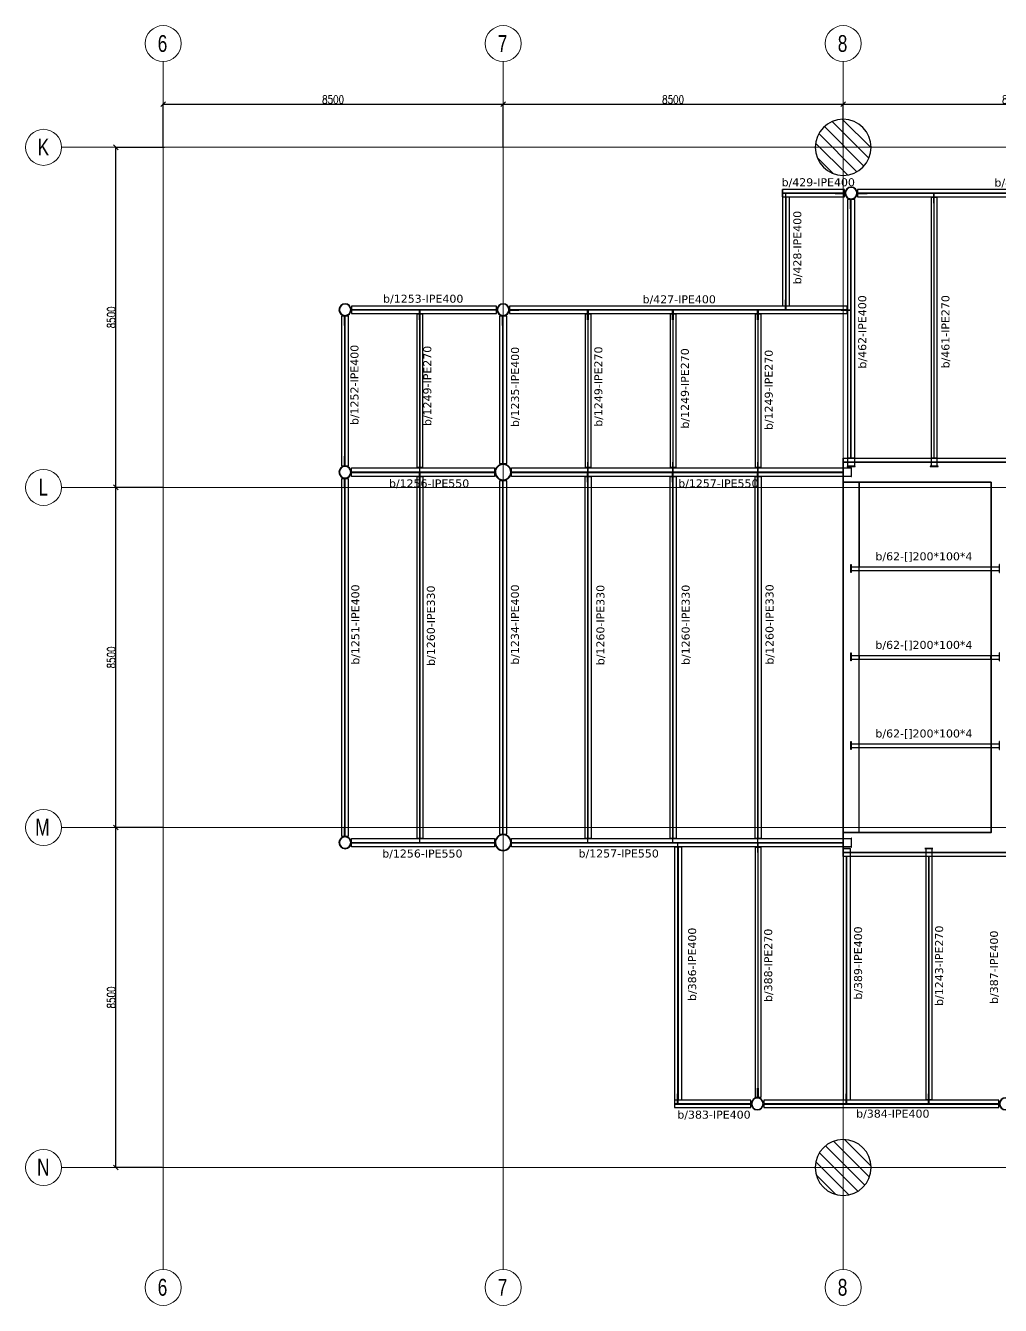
# Model space of a CAD drawing. Header units: millimetres. Extents: x -3396 to 88005, y -21236 to 35080.
# Drawn here: x -3396 to 20973, y 3090 to 35080 of the extents above; entities that cross this region are included whole.
import ezdxf
from ezdxf.enums import TextEntityAlignment as Align

# ---------------------------------------------------------------- set-up
doc = ezdxf.new("R2010")
doc.units = ezdxf.units.MM
doc.linetypes.add('Dash', pattern=[0.15875, 0.079375, -0.079375])
doc.linetypes.add('Grid Line', pattern=[3.33375, 1.905, -0.47625, 0.47625, -0.47625])
for name, color, linetype, lineweight in [('0-2', 250, 'Dash', 9), ('E_COLUMNAS', 1, 'Continuous', 18), ('E_COLUMNAS-1', 1, 'Continuous', 25), ('E_COLUMNAS-3', 1, 'Continuous', 35), ('E_EJES', 8, 'Continuous', 9), ('E_EJES-1', 8, 'Grid Line', 9), ('E_MUROS', 2, 'Continuous', 18), ('E_MUROS-1', 8, 'Continuous', 35), ('E_TEXTO', 3, 'Continuous', 9), ('E_VIGAS-1', 5, 'Continuous', 25), ('E_VIGAS-2', 5, 'Continuous', 25), ('S-COLS-HDLN-1', 52, 'Continuous', 9)]:
    doc.layers.add(name, color=color, linetype=linetype, lineweight=lineweight)
for name, color, linetype in [('A_ALMA', 34, 'Continuous'), ('COTAS', 8, 'Continuous'), ('P-PLATINA', 6, 'Continuous')]:
    doc.layers.add(name, color=color, linetype=linetype)
doc.styles.add('CNI_COTAS', font='romans.shx', dxfattribs={"width": 0.8})
doc.styles.add('Swis721 LtCn BT_1', font='swisscl.ttf', dxfattribs={"height": 0.42})
doc.styles.add('VERDANA', font='verdana.ttf')
doc.dimstyles.new('1.5', dxfattribs={"dimscale": 0, "dimtxt": 200, "dimasz": 120, "dimexe": 4, "dimexo": 4, "dimgap": 15, "dimtad": 1, "dimdec": 0, "dimzin": 4, "dimdsep": 46, "dimtxsty": 'CNI_COTAS', "dimblk": 'OBLIQUE', "dimcen": -0.09, "dimclrd": 256, "dimclrt": 3, "dimadec": 0, "dimazin": 0, "dimtfac": 1, "dimtdec": 0, "dimtmove": 2, "dimatfit": 0, "dimldrblk": 'OBLIQUE', "dimfxl": 0.05, "dimtolj": 1, "dimtzin": 0, "dimarcsym": 0})
pattern_1 = [(135, (82703.58, -134125.31), (-159.09903, -159.09903), [])]

# ---------------------------------------------------------------- blocks, each defined once
blk = doc.blocks.new('Grid - CNI_NOMBRE EJES-372759-_22_00m_N_E_-NIVEL-6 DOC')
at = {"layer": 'E_EJES'}
blk.add_circle((0, 0), 0.003, dxfattribs=at)
blk = doc.blocks.new('EST_SCM_COLUMNA-METALICA-SECCION-CIRCULAR - EST_SCM_COLUMNA-TUBULAR-CIRCULAR_PTEØ_12__e_10_3mm-V11-_22_00m_N_E_-NIVEL-6 DOC')
at = {"layer": 'S-COLS-HDLN-1'}
h = blk.add_hatch(dxfattribs=at)
h.set_pattern_fill('FP_9', color=256, style=0, pattern_type=2)
h.set_pattern_definition([(135, (65.462, -165.018), (-0.15909903, -0.15909903), [])])
h.paths.add_polyline_path([(-0.014, -0.151), (0.022, -0.151), (0.063, -0.139), (0.1, -0.115), (0.128, -0.082), (0.147, -0.037), (0.152, 0), (0.146, 0.043), (0.128, 0.082), (0.1, 0.115), (0.059, 0.14), (0.02, 0.151), (-0.022, 0.151), (-0.063, 0.139), (-0.1, 0.115), (-0.131, 0.077), (-0.147, 0.037), (-0.152, 0), (-0.146, -0.043), (-0.128, -0.082), (-0.1, -0.115), (-0.059, -0.14), (-0.019, -0.151)])
h.paths.add_polyline_path([(-0.019, -0.141), (-0.02, -0.141), (-0.063, -0.127), (-0.093, -0.107), (-0.12, -0.077), (-0.136, -0.04), (-0.142, 0), (-0.135, 0.043), (-0.12, 0.077), (-0.093, 0.107), (-0.059, 0.129), (-0.02, 0.141), (0.022, 0.14), (0.063, 0.127), (0.094, 0.106), (0.12, 0.077), (0.136, 0.04), (0.142, 0), (0.136, -0.04), (0.12, -0.077), (0.09, -0.109), (0.054, -0.131), (0.014, -0.141), (-0.014, -0.141)])
at = {"layer": 'E_COLUMNAS-1'}
for radius, start, end in [(0.152, 360, 180), (0.152, 180, 360), (0.142, 0, 180), (0.142, 180, 0)]:
    blk.add_arc((0, 0), radius, start, end, dxfattribs=at)
blk = doc.blocks.new('EST_SCM_COLUMNA-METALICA-SECCION-CIRCULAR - EST_SCM_COLUMNA-TUBULAR-CIRCULAR_PTEØ_12__e_10_3mm-V17-_22_00m_N_E_-NIVEL-6 DOC')
at = {"layer": 'S-COLS-HDLN-1'}
h = blk.add_hatch(dxfattribs=at)
h.set_pattern_fill('FP_17', color=256, style=0, pattern_type=2)
h.set_pattern_definition([(135, (67.807, -142.254), (-0.15909903, -0.15909903), [])])
h.paths.add_polyline_path([(-0.022, -0.151), (0.022, -0.151), (0.063, -0.139), (0.1, -0.115), (0.128, -0.082), (0.147, -0.037), (0.152, 0), (0.146, 0.043), (0.128, 0.082), (0.1, 0.115), (0.059, 0.14), (0.02, 0.151), (-0.024, 0.15), (-0.063, 0.139), (-0.1, 0.115), (-0.131, 0.077), (-0.147, 0.037), (-0.152, 0), (-0.146, -0.043), (-0.124, -0.087), (-0.1, -0.115), (-0.059, -0.14)])
h.paths.add_polyline_path([(0.02, -0.141), (-0.02, -0.141), (-0.063, -0.127), (-0.093, -0.107), (-0.12, -0.077), (-0.136, -0.04), (-0.142, 0), (-0.135, 0.043), (-0.12, 0.077), (-0.093, 0.107), (-0.059, 0.129), (-0.02, 0.141), (0.022, 0.14), (0.063, 0.127), (0.093, 0.107), (0.12, 0.077), (0.136, 0.04), (0.142, 0), (0.136, -0.04), (0.12, -0.077), (0.093, -0.107), (0.059, -0.129), (0.022, -0.14)])
at = {"layer": 'E_COLUMNAS-1'}
for radius, start, end in [(0.152, 360, 180), (0.152, 180, 360), (0.142, 0, 180), (0.142, 180, 0)]:
    blk.add_arc((0, 0), radius, start, end, dxfattribs=at)
blk = doc.blocks.new('EST_SCM_COLUMNA-METALICA-SECCION-CIRCULAR - EST_SCM_COLUMNA-TUBULAR-CIRCULAR_PTEØ_12__e_10_3mm-V18-_22_00m_N_E_-NIVEL-6 DOC')
at = {"layer": 'S-COLS-HDLN-1'}
h = blk.add_hatch(dxfattribs=at)
h.set_pattern_fill('FP_18', color=256, style=0, pattern_type=2)
h.set_pattern_definition([(135, (61.606, -142.254), (-0.15909903, -0.15909903), [])])
h.paths.add_polyline_path([(-0.02, -0.151), (0.022, -0.151), (0.063, -0.139), (0.1, -0.115), (0.131, -0.077), (0.147, -0.04), (0.152, 0), (0.146, 0.043), (0.128, 0.082), (0.1, 0.115), (0.059, 0.14), (0.02, 0.151), (-0.022, 0.151), (-0.063, 0.139), (-0.1, 0.115), (-0.131, 0.077), (-0.147, 0.04), (-0.152, 0), (-0.146, -0.043), (-0.124, -0.087), (-0.1, -0.115), (-0.059, -0.14), (-0.022, -0.151)])
h.paths.add_polyline_path([(-0.02, -0.141), (-0.063, -0.127), (-0.093, -0.107), (-0.12, -0.077), (-0.136, -0.04), (-0.142, 0), (-0.135, 0.043), (-0.12, 0.077), (-0.09, 0.109), (-0.059, 0.129), (-0.014, 0.141), (0.022, 0.14), (0.063, 0.127), (0.093, 0.107), (0.12, 0.077), (0.136, 0.04), (0.142, 0), (0.136, -0.04), (0.12, -0.077), (0.093, -0.107), (0.059, -0.129), (0.02, -0.141)])
at = {"layer": 'E_COLUMNAS-1'}
for radius, start, end in [(0.152, 360, 180), (0.152, 180, 360), (0.142, 0, 180), (0.142, 180, 0)]:
    blk.add_arc((0, 0), radius, start, end, dxfattribs=at)
blk = doc.blocks.new('EST_SCM_COLUMNA-METALICA-SECCION-CIRCULAR - EST_SCM_COLUMNA-TUBULAR-CIRCULAR_PTEØ_12__e_10_3mm-V21-_22_00m_N_E_-NIVEL-6 DOC')
at = {"layer": 'S-COLS-HDLN-1'}
h = blk.add_hatch(dxfattribs=at)
h.set_pattern_fill('FP_21', color=256, style=0, pattern_type=2)
h.set_pattern_definition([(135, (74.162, -162.103), (-0.15909903, -0.15909903), [])])
h.paths.add_polyline_path([(0.02, -0.151), (0.022, -0.151), (0.068, -0.135), (0.1, -0.115), (0.128, -0.082), (0.147, -0.037), (0.152, 0), (0.146, 0.043), (0.128, 0.082), (0.1, 0.115), (0.059, 0.14), (0.02, 0.151), (-0.022, 0.151), (-0.063, 0.139), (-0.1, 0.115), (-0.131, 0.077), (-0.147, 0.037), (-0.152, 0), (-0.146, -0.043), (-0.128, -0.082), (-0.1, -0.115), (-0.059, -0.14), (-0.019, -0.151), (0.019, -0.151)])
h.paths.add_polyline_path([(-0.02, -0.141), (-0.063, -0.127), (-0.093, -0.107), (-0.12, -0.077), (-0.136, -0.04), (-0.142, 0), (-0.135, 0.043), (-0.12, 0.077), (-0.093, 0.107), (-0.059, 0.129), (-0.02, 0.141), (0.022, 0.14), (0.063, 0.127), (0.093, 0.107), (0.12, 0.077), (0.136, 0.04), (0.142, 0), (0.136, -0.04), (0.12, -0.077), (0.093, -0.107), (0.059, -0.129), (0.019, -0.141), (-0.019, -0.141)])
at = {"layer": 'E_COLUMNAS-1'}
for radius, start, end in [(0.152, 360, 180), (0.152, 180, 360), (0.142, 0, 180), (0.142, 180, 0)]:
    blk.add_arc((0, 0), radius, start, end, dxfattribs=at)
blk = doc.blocks.new('EST_SCM_COLUMNA-METALICA-SECCION-CIRCULAR - EST_SCM_COLUMNA-TUBULAR-CIRCULAR_PTEØ_12__e_10_3mm-V27-_22_00m_N_E_-NIVEL-6 DOC')
at = {"layer": 'S-COLS-HDLN-1'}
h = blk.add_hatch(dxfattribs=at)
h.set_pattern_fill('FP_25', color=256, style=0, pattern_type=2)
h.set_pattern_definition([(135, (78.114, -162.102), (-0.15909903, -0.15909903), [])])
h.paths.add_polyline_path([(0.022, -0.151), (0.063, -0.139), (0.1, -0.115), (0.128, -0.082), (0.147, -0.037), (0.152, 0), (0.146, 0.043), (0.128, 0.082), (0.1, 0.115), (0.059, 0.14), (0.02, 0.151), (-0.022, 0.151), (-0.063, 0.139), (-0.1, 0.115), (-0.131, 0.077), (-0.147, 0.04), (-0.152, 0), (-0.146, -0.043), (-0.128, -0.082), (-0.1, -0.115), (-0.059, -0.14), (-0.019, -0.151), (0.02, -0.151)])
h.paths.add_polyline_path([(0.02, -0.141), (-0.02, -0.141), (-0.063, -0.127), (-0.093, -0.107), (-0.12, -0.077), (-0.136, -0.04), (-0.142, 0), (-0.135, 0.043), (-0.12, 0.077), (-0.093, 0.107), (-0.054, 0.131), (-0.014, 0.141), (0.022, 0.14), (0.063, 0.127), (0.093, 0.107), (0.12, 0.077), (0.136, 0.04), (0.142, 0), (0.136, -0.04), (0.12, -0.077), (0.093, -0.107), (0.059, -0.129), (0.022, -0.14)])
at = {"layer": 'E_COLUMNAS-1'}
for radius, start, end in [(0.152, 360, 180), (0.152, 180, 360), (0.142, 0, 180), (0.142, 180, 0)]:
    blk.add_arc((0, 0), radius, start, end, dxfattribs=at)
blk = doc.blocks.new('EST_SCM_COLUMNA-METALICA-SECCION-CIRCULAR - EST_SCM_COLUMNA-TUBULAR-CIRCULAR_PTEØ_12__e_10_3mm-2693045-_22_00m_N_E_-NIVEL-6 DOC')
at = {"layer": 'S-COLS-HDLN-1'}
h = blk.add_hatch(dxfattribs=at)
h.set_pattern_fill('FP_26', color=256, style=0, pattern_type=2)
h.set_pattern_definition([(135, (78.114, -158.043), (-0.15909903, -0.15909903), [])])
h.paths.add_polyline_path([(-0.019, -0.151), (0.022, -0.151), (0.063, -0.139), (0.1, -0.115), (0.128, -0.082), (0.147, -0.04), (0.152, 0), (0.146, 0.043), (0.128, 0.082), (0.1, 0.115), (0.059, 0.14), (0.019, 0.151), (-0.022, 0.151), (-0.063, 0.139), (-0.1, 0.115), (-0.131, 0.077), (-0.147, 0.04), (-0.152, 0), (-0.146, -0.043), (-0.128, -0.082), (-0.1, -0.115), (-0.059, -0.14), (-0.02, -0.151)])
h.paths.add_polyline_path([(-0.02, -0.141), (-0.063, -0.127), (-0.093, -0.107), (-0.12, -0.077), (-0.136, -0.04), (-0.142, 0), (-0.135, 0.043), (-0.12, 0.077), (-0.09, 0.109), (-0.054, 0.131), (-0.014, 0.141), (0.022, 0.14), (0.063, 0.127), (0.095, 0.105), (0.12, 0.077), (0.137, 0.037), (0.142, 0), (0.136, -0.04), (0.12, -0.077), (0.09, -0.109), (0.054, -0.131), (0.014, -0.141), (-0.019, -0.141)])
at = {"layer": 'E_COLUMNAS-1'}
for radius, start, end in [(0.152, 360, 180), (0.152, 180, 360), (0.142, 0, 180), (0.142, 180, 0)]:
    blk.add_arc((0, 0), radius, start, end, dxfattribs=at)
blk = doc.blocks.new('EST_SCM_COLUMNA-METALICA-SECCION-CIRCULAR - EST_SCM_COLUMNA-TUBULAR-CIRCULAR_PTEØ_12__e_10_3mm-V28-_22_00m_N_E_-NIVEL-6 DOC')
at = {"layer": 'S-COLS-HDLN-1'}
h = blk.add_hatch(dxfattribs=at)
h.set_pattern_fill('FP_27', color=256, style=0, pattern_type=2)
h.set_pattern_definition([(135, (78.114, -148.783), (-0.15909903, -0.15909903), [])])
h.paths.add_polyline_path([(0.004, -0.151), (0.022, -0.151), (0.063, -0.139), (0.1, -0.115), (0.13, -0.079), (0.146, -0.043), (0.152, 0), (0.146, 0.043), (0.128, 0.082), (0.1, 0.115), (0.059, 0.14), (0.019, 0.151), (-0.022, 0.151), (-0.063, 0.139), (-0.1, 0.115), (-0.131, 0.077), (-0.147, 0.04), (-0.152, 0), (-0.146, -0.043), (-0.128, -0.082), (-0.1, -0.115), (-0.059, -0.14), (-0.019, -0.151), (-0.014, -0.151)])
h.paths.add_polyline_path([(-0.02, -0.141), (-0.063, -0.127), (-0.093, -0.107), (-0.12, -0.077), (-0.136, -0.04), (-0.142, 0), (-0.135, 0.043), (-0.12, 0.077), (-0.09, 0.109), (-0.054, 0.131), (-0.014, 0.141), (0.022, 0.14), (0.063, 0.127), (0.095, 0.105), (0.12, 0.077), (0.137, 0.037), (0.142, 0), (0.136, -0.04), (0.117, -0.079), (0.093, -0.107), (0.059, -0.129), (0.02, -0.141), (-0.019, -0.141)])
at = {"layer": 'E_COLUMNAS-1'}
for radius, start, end in [(0.152, 360, 180), (0.152, 180, 360), (0.142, 0, 180), (0.142, 180, 0)]:
    blk.add_arc((0, 0), radius, start, end, dxfattribs=at)
blk = doc.blocks.new('EST_SCM_COLUMNA-METALICA-SECCION-CIRCULAR - EST_SCM_COLUMNA-TUBULAR-CIRCULAR_PTEØ_16__e_12_7mm-V31-_22_00m_N_E_-NIVEL-6 DOC')
at = {"layer": 'S-COLS-HDLN-1'}
h = blk.add_hatch(dxfattribs=at)
h.set_pattern_fill('FP_29', color=256, style=0, pattern_type=2)
h.set_pattern_definition([(315, (-74.162, 158.043), (0.15909903, 0.15909903), [])])
h.paths.add_polyline_path([(0.024, 0.202), (-0.024, 0.202), (-0.077, 0.187), (-0.115, 0.167), (-0.152, 0.135), (-0.181, 0.093), (-0.197, 0.049), (-0.203, 0), (-0.197, -0.049), (-0.18, -0.094), (-0.152, -0.135), (-0.115, -0.167), (-0.068, -0.191), (-0.023, -0.202), (0.024, -0.202), (0.072, -0.19), (0.115, -0.167), (0.152, -0.135), (0.182, -0.089), (0.198, -0.046), (0.203, 0), (0.196, 0.051), (0.18, 0.094), (0.152, 0.135), (0.114, 0.168), (0.068, 0.191), (0.046, 0.196)])
h.paths.add_polyline_path([(-0.023, 0.189), (0.024, 0.189), (0.072, 0.176), (0.108, 0.157), (0.143, 0.126), (0.169, 0.089), (0.185, 0.046), (0.191, 0), (0.183, -0.051), (0.165, -0.094), (0.143, -0.126), (0.108, -0.157), (0.068, -0.178), (0.023, -0.189), (-0.024, -0.189), (-0.068, -0.178), (-0.108, -0.157), (-0.143, -0.126), (-0.169, -0.089), (-0.185, -0.046), (-0.19, 0), (-0.185, 0.046), (-0.166, 0.093), (-0.143, 0.126), (-0.108, 0.157), (-0.068, 0.178), (-0.024, 0.189)])
at = {"layer": 'E_COLUMNAS-1'}
for radius, start, end in [(0.203, 0, 180), (0.203, 180, 0), (0.191, 360, 180), (0.191, 180, 360)]:
    blk.add_arc((0, 0), radius, start, end, dxfattribs=at)
blk = doc.blocks.new('EST_SCM_COLUMNA-METALICA-SECCION-CIRCULAR - EST_SCM_COLUMNA-TUBULAR-CIRCULAR_PTEØ_16__e_12_7mm-V32-_22_00m_N_E_-NIVEL-6 DOC')
at = {"layer": 'S-COLS-HDLN-1'}
h = blk.add_hatch(dxfattribs=at)
h.set_pattern_fill('FP_30', color=256, style=0, pattern_type=2)
h.set_pattern_definition([(315, (-74.162, 148.783), (0.15909903, 0.15909903), [])])
h.paths.add_polyline_path([(0.024, 0.202), (-0.024, 0.202), (-0.072, 0.19), (-0.115, 0.167), (-0.152, 0.135), (-0.18, 0.094), (-0.197, 0.047), (-0.203, 0), (-0.197, -0.049), (-0.18, -0.094), (-0.152, -0.135), (-0.115, -0.167), (-0.068, -0.191), (-0.023, -0.202), (0.024, -0.202), (0.072, -0.19), (0.115, -0.167), (0.152, -0.135), (0.182, -0.089), (0.198, -0.046), (0.203, 0), (0.196, 0.051), (0.18, 0.094), (0.152, 0.135), (0.114, 0.168), (0.068, 0.191)])
h.paths.add_polyline_path([(0.023, 0.189), (0.072, 0.176), (0.108, 0.157), (0.143, 0.126), (0.169, 0.089), (0.185, 0.046), (0.191, 0), (0.183, -0.051), (0.165, -0.094), (0.143, -0.126), (0.108, -0.157), (0.068, -0.178), (0.023, -0.189), (-0.024, -0.189), (-0.068, -0.178), (-0.108, -0.157), (-0.143, -0.126), (-0.169, -0.089), (-0.185, -0.046), (-0.19, 0), (-0.185, 0.046), (-0.169, 0.089), (-0.143, 0.126), (-0.108, 0.157), (-0.068, 0.178), (-0.023, 0.189)])
at = {"layer": 'E_COLUMNAS-1'}
for radius, start, end in [(0.203, 0, 180), (0.203, 180, 0), (0.191, 360, 180), (0.191, 180, 360)]:
    blk.add_arc((0, 0), radius, start, end, dxfattribs=at)
blk = doc.blocks.new('_Oblique')
at = {"color": 0, "linetype": 'ByBlock', "lineweight": -2}
blk.add_line((-0.5, -0.5), (0.5, 0.5), dxfattribs=at)
blk = doc.blocks.new('*D123')
at = {"layer": 'COTAS', "color": 0, "lineweight": -2, "transparency": 16777216}
for p, q in [((38, 15037), (-1142, 15037)), ((20, 6537), (-1142, 6537))]:
    blk.add_line(p, q, dxfattribs=at)
at = {"layer": 'COTAS', "lineweight": -2, "transparency": 16777216}
blk.add_line((-1138, 6537), (-1138, 15037), dxfattribs=at)
at = {"layer": 'Defpoints', "color": 0, "transparency": 16777216}
for p in [(-1138, 15037), (42, 15037), (24, 6537)]:
    blk.add_point(p, dxfattribs=at)
at = {"layer": 'COTAS', "lineweight": -2, "transparency": 16777216, "xscale": 120, "yscale": 120, "zscale": 120}
for p, rotation in [((-1138, 15037), 90), ((-1138, 6537), 270)]:
    blk.add_blockref('_Oblique', p, dxfattribs=dict(at, rotation=rotation))
at = {"layer": 'COTAS', "color": 3, "transparency": 16777216, "insert": (-1253, 10787), "char_height": 200, "attachment_point": 5, "rotation": 90, "style": 'CNI_COTAS'}
blk.add_mtext('\\A1;8500', dxfattribs=at)
blk = doc.blocks.new('*D124')
at = {"layer": 'COTAS', "color": 0, "lineweight": -2, "transparency": 16777216}
blk.add_line((41, 23537), (-1142, 23537), dxfattribs=at)
at = {"layer": 'COTAS', "lineweight": -2, "transparency": 16777216}
blk.add_line((-1138, 15037), (-1138, 23537), dxfattribs=at)
at = {"layer": 'Defpoints', "color": 0, "transparency": 16777216}
for p in [(-1138, 23537), (45, 23537), (-1138, 15037)]:
    blk.add_point(p, dxfattribs=at)
at = {"layer": 'COTAS', "lineweight": -2, "transparency": 16777216, "xscale": 120, "yscale": 120, "zscale": 120}
for p, rotation in [((-1138, 23537), 90), ((-1138, 15037), 270)]:
    blk.add_blockref('_Oblique', p, dxfattribs=dict(at, rotation=rotation))
at = {"layer": 'COTAS', "color": 3, "transparency": 16777216, "insert": (-1253, 19287), "char_height": 200, "attachment_point": 5, "rotation": 90, "style": 'CNI_COTAS'}
blk.add_mtext('\\A1;8500', dxfattribs=at)
blk = doc.blocks.new('*D125')
at = {"layer": 'COTAS', "color": 0, "lineweight": -2, "transparency": 16777216}
for p, q in [((78, 32037), (-1142, 32037)), ((41, 23537), (-1142, 23537))]:
    blk.add_line(p, q, dxfattribs=at)
at = {"layer": 'COTAS', "lineweight": -2, "transparency": 16777216}
blk.add_line((-1138, 23537), (-1138, 32037), dxfattribs=at)
at = {"layer": 'Defpoints', "color": 0, "transparency": 16777216}
for p in [(-1138, 32037), (82, 32037), (45, 23537)]:
    blk.add_point(p, dxfattribs=at)
at = {"layer": 'COTAS', "lineweight": -2, "transparency": 16777216, "xscale": 120, "yscale": 120, "zscale": 120}
for p, rotation in [((-1138, 32037), 90), ((-1138, 23537), 270)]:
    blk.add_blockref('_Oblique', p, dxfattribs=dict(at, rotation=rotation))
at = {"layer": 'COTAS', "color": 3, "transparency": 16777216, "insert": (-1253, 27787), "char_height": 200, "attachment_point": 5, "rotation": 90, "style": 'CNI_COTAS'}
blk.add_mtext('\\A1;8500', dxfattribs=at)
blk = doc.blocks.new('*D126')
at = {"layer": 'COTAS', "color": 0, "lineweight": -2, "transparency": 16777216}
for p, q in [((41, 32040), (41, 33122)), ((8541, 32047), (8541, 33122))]:
    blk.add_line(p, q, dxfattribs=at)
at = {"layer": 'COTAS', "lineweight": -2, "transparency": 16777216}
blk.add_line((41, 33118), (8541, 33118), dxfattribs=at)
at = {"layer": 'Defpoints', "color": 0, "transparency": 16777216}
for p in [(8541, 33118), (41, 32036), (8541, 32043)]:
    blk.add_point(p, dxfattribs=at)
at = {"layer": 'COTAS', "lineweight": -2, "transparency": 16777216, "xscale": 120, "yscale": 120, "zscale": 120, "rotation": 180}
blk.add_blockref('_Oblique', (41, 33118), dxfattribs=at)
at = {"layer": 'COTAS', "lineweight": -2, "transparency": 16777216, "xscale": 120, "yscale": 120, "zscale": 120}
blk.add_blockref('_Oblique', (8541, 33118), dxfattribs=at)
at = {"layer": 'COTAS', "color": 3, "transparency": 16777216, "insert": (4291, 33233), "char_height": 200, "attachment_point": 5, "style": 'CNI_COTAS'}
blk.add_mtext('\\A1;8500', dxfattribs=at)
blk = doc.blocks.new('*D127')
at = {"layer": 'COTAS', "color": 0, "lineweight": -2, "transparency": 16777216}
for p, q in [((8541, 32047), (8541, 33122)), ((17041, 32041), (17041, 33122))]:
    blk.add_line(p, q, dxfattribs=at)
at = {"layer": 'COTAS', "lineweight": -2, "transparency": 16777216}
blk.add_line((8541, 33118), (17041, 33118), dxfattribs=at)
at = {"layer": 'Defpoints', "color": 0, "transparency": 16777216}
for p in [(17041, 33118), (8541, 32043), (17041, 32037)]:
    blk.add_point(p, dxfattribs=at)
at = {"layer": 'COTAS', "lineweight": -2, "transparency": 16777216, "xscale": 120, "yscale": 120, "zscale": 120, "rotation": 180}
blk.add_blockref('_Oblique', (8541, 33118), dxfattribs=at)
at = {"layer": 'COTAS', "lineweight": -2, "transparency": 16777216, "xscale": 120, "yscale": 120, "zscale": 120}
blk.add_blockref('_Oblique', (17041, 33118), dxfattribs=at)
at = {"layer": 'COTAS', "color": 3, "transparency": 16777216, "insert": (12791, 33233), "char_height": 200, "attachment_point": 5, "style": 'CNI_COTAS'}
blk.add_mtext('\\A1;8500', dxfattribs=at)
blk = doc.blocks.new('*D128')
at = {"layer": 'COTAS', "color": 0, "lineweight": -2, "transparency": 16777216}
for p, q in [((17041, 32041), (17041, 33122)), ((25541, 32045), (25541, 33122))]:
    blk.add_line(p, q, dxfattribs=at)
at = {"layer": 'COTAS', "lineweight": -2, "transparency": 16777216}
blk.add_line((17041, 33118), (25541, 33118), dxfattribs=at)
at = {"layer": 'Defpoints', "color": 0, "transparency": 16777216}
for p in [(25541, 33118), (17041, 32037), (25541, 32041)]:
    blk.add_point(p, dxfattribs=at)
at = {"layer": 'COTAS', "lineweight": -2, "transparency": 16777216, "xscale": 120, "yscale": 120, "zscale": 120, "rotation": 180}
blk.add_blockref('_Oblique', (17041, 33118), dxfattribs=at)
at = {"layer": 'COTAS', "lineweight": -2, "transparency": 16777216, "xscale": 120, "yscale": 120, "zscale": 120}
blk.add_blockref('_Oblique', (25541, 33118), dxfattribs=at)
at = {"layer": 'COTAS', "color": 3, "transparency": 16777216, "insert": (21291, 33233), "char_height": 200, "attachment_point": 5, "style": 'CNI_COTAS'}
blk.add_mtext('\\A1;8500', dxfattribs=at)

msp = doc.modelspace()

# ---------------------------------------------------------------- hatches: boundary and pattern name
at = {"layer": 'E_COLUMNAS'}
h = msp.add_hatch(dxfattribs=at)
h.set_pattern_fill('FP_4', color=256, scale=1000, style=0, pattern_type=2)
h.set_pattern_definition(pattern_1)
h.paths.add_polyline_path([(17041.5, 31337.1), (17132.8, 31343.1), (17222.7, 31361), (17309.4, 31390.4), (17391.5, 31430.9), (17467.6, 31481.8), (17536.5, 31542.1), (17596.8, 31611), (17647.7, 31687.1), (17688.2, 31769.2), (17717.6, 31855.9), (17735.5, 31945.7), (17741.5, 32037.1), (17735.5, 32128.5), (17717.6, 32218.3), (17688.2, 32305), (17647.7, 32387.1), (17596.8, 32463.2), (17536.5, 32532.1), (17467.6, 32592.5), (17391.5, 32643.3), (17309.4, 32683.8), (17222.7, 32713.3), (17132.8, 32731.1), (17041.5, 32737.1), (16950.1, 32731.1), (16860.3, 32713.3), (16773.6, 32683.8), (16691.5, 32643.3), (16615.3, 32592.5), (16546.5, 32532.1), (16486.1, 32463.2), (16435.3, 32387.1), (16394.8, 32305), (16365.3, 32218.3), (16347.5, 32128.5), (16341.5, 32037.1), (16347.5, 31945.7), (16365.3, 31855.9), (16394.8, 31769.2), (16435.3, 31687.1), (16486.1, 31611), (16546.5, 31542.1), (16615.3, 31481.8), (16691.5, 31430.9), (16773.6, 31390.4), (16861.5, 31360.7), (16950.1, 31343.1)])
h = msp.add_hatch(dxfattribs=at)
h.set_pattern_fill('FP_4', color=256, scale=1000, style=0, pattern_type=2)
h.set_pattern_definition(pattern_1)
h.paths.add_polyline_path([(17041.5, 5837.1), (17132.8, 5843.1), (17222.7, 5861), (17309.4, 5890.4), (17391.5, 5930.9), (17467.6, 5981.8), (17536.5, 6042.1), (17596.8, 6111), (17647.7, 6187.1), (17688.2, 6269.2), (17717.6, 6355.9), (17735.5, 6445.7), (17741.5, 6537.1), (17735.5, 6628.5), (17717.6, 6718.3), (17688.2, 6805), (17643.1, 6893.9), (17596.8, 6963.2), (17536.5, 7032.1), (17467.6, 7092.5), (17391.5, 7143.3), (17309.4, 7183.8), (17222.7, 7213.3), (17132.8, 7231.1), (17041.5, 7237.1), (16950.1, 7231.1), (16860.3, 7213.3), (16773.6, 7183.8), (16691.5, 7143.3), (16615.3, 7092.5), (16546.5, 7032.1), (16486.1, 6963.2), (16435.3, 6887.1), (16394.8, 6805), (16365.3, 6718.3), (16347.5, 6628.5), (16341.5, 6537.1), (16347.5, 6445.7), (16365.3, 6355.9), (16394.8, 6269.2), (16435.3, 6187.1), (16486.1, 6111), (16546.5, 6042.1), (16615.3, 5981.8), (16691.5, 5930.9), (16773.6, 5890.4), (16861.5, 5860.7), (16950.1, 5843.1)])
at = {"layer": 'E_MUROS'}
h = msp.add_hatch(dxfattribs=at)
h.set_pattern_fill('FP_4', color=256, scale=1000, style=0, pattern_type=2)
h.set_pattern_definition(pattern_1)
h.paths.add_polyline_path([(20741.6, 19337.2), (20741.6, 19337.3), (20741.6, 20667.9)])
h.paths.add_polyline_path([(20741.6, 21554.6), (20741.6, 21554.6), (20741.6, 21652.2)])

# ---------------------------------------------------------------- linework, layer by layer
at = {"layer": '0-2'}
msp.add_line((20738, 23667.3), (20738.5, 23667.6), dxfattribs=at)
at = {"layer": 'A_ALMA'}
for p, q in [((15521.5, 30896.4), (17079.3, 30896.4)), ((15521.5, 30887.8), (17079.3, 30887.8)), ((15607.4, 28077), (15607.4, 30792.1)), ((15616, 28077), (15616, 30792.1)), ((17237.4, 24277.2), (17237.4, 30729.7)), ((17246, 24277.2), (17246, 30729.7)), ((17404.1, 30896.4), (25379.1, 30896.4)), ((17404.1, 30887.8), (25379.1, 30887.8)), ((19313.3, 24277.3), (19313.3, 30792.1)), ((19319.9, 24277.3), (19319.9, 30792.1)), ((4752.4, 27981.5), (8379.3, 27981.5)), ((4752.4, 27972.9), (8379.3, 27972.9)), ((6458.2, 24032.2), (6458.2, 27877.1)), ((6464.8, 24032.2), (6464.8, 27877.1)), ((8704.1, 27981.3), (17141.7, 27981.3)), ((8704.1, 27972.7), (17141.7, 27972.7)), ((10663.2, 24032.3), (10663.2, 27877.2)), ((10669.8, 24032.3), (10669.8, 27877.2)), ((12788.2, 24032.2), (12788.2, 27877.1)), ((12794.8, 24032.2), (12794.8, 27877.1)), ((14913.2, 24032.2), (14913.2, 27877.1)), ((14919.8, 24032.2), (14919.8, 27877.1)), ((4585.7, 24079.6), (4585.7, 27814.8)), ((4594.3, 24079.6), (4594.3, 27814.8)), ((8537.2, 24130.5), (8537.2, 27814.8)), ((8545.8, 24130.5), (8545.8, 27814.8)), ((4585.7, 14819.6), (4585.7, 23754.8)), ((4594.3, 14819.6), (4594.3, 23754.8)), ((4752.4, 23922.7), (8328.5, 23922.8)), ((4752.4, 23911.6), (8328.5, 23911.7)), ((6457.7, 14772.2), (6457.7, 23802.2)), ((6465.2, 14772.2), (6465.2, 23802.2)), ((8537.2, 14870.4), (8537.2, 23704.1)), ((8545.8, 14870.4), (8545.8, 23704.1)), ((8754.9, 23922.8), (17031.5, 23922.8)), ((8754.9, 23911.7), (17031.5, 23911.7)), ((10662.7, 14772.2), (10662.7, 23802.2)), ((10670.2, 14772.2), (10670.2, 23802.2)), ((12787.7, 14772.2), (12787.7, 23802.2)), ((12795.2, 14772.2), (12795.2, 23802.2)), ((14912.7, 14772.2), (14912.7, 23802.2)), ((14920.2, 14772.2), (14920.2, 23802.2)), ((4752.4, 14662.7), (8328.5, 14662.8)), ((4752.4, 14651.6), (8328.5, 14651.7)), ((8754.9, 14662.7), (17031.5, 14662.8)), ((8754.9, 14651.6), (17031.5, 14651.7)), ((12912.9, 8228.5), (12912.9, 14542.2)), ((12921.5, 8228.5), (12921.5, 14542.2)), ((14913.2, 8290.9), (14913.2, 14542.2)), ((14919.8, 8290.9), (14919.8, 14542.2)), ((17041.5, 14661.5), (17041.7, 14661.5)), ((17041.5, 14652.9), (17041.7, 14652.9)), ((17127.4, 8228.5), (17127.4, 14297.2)), ((17136, 8228.5), (17136, 14297.2)), ((19184.2, 8228.5), (19184.2, 14297.2)), ((19190.8, 8228.5), (19190.8, 14297.2)), ((12827.2, 8132.8), (14734.2, 8132.8)), ((12827.2, 8124.2), (14734.2, 8124.2)), ((15059, 8132.8), (20935, 8132.8)), ((15059, 8124.2), (20935, 8124.2))]:
    msp.add_line(p, q, dxfattribs=at)
at = {"layer": 'COTAS'}
msp.add_line((17441.7, 23667.2), (17441.7, 21552.2), dxfattribs=at)
at = {"layer": 'E_COLUMNAS-1'}
for centre, start, end in [((17041.5, 32037.1), 0, 180), ((17041.5, 32037.1), 180, 0), ((17041.5, 6537.1), 0, 180), ((17041.5, 6537.1), 180, 0)]:
    msp.add_arc(centre, 700, start, end, dxfattribs=at)
at = {"layer": 'E_EJES-1'}
for p, q in [((41.5, 3990), (41.5, 34180)), ((8541.5, 3990), (8541.5, 34180)), ((17041.5, 3990), (17041.5, 34180)), ((17041.5, 4479.6), (17041.5, 34180)), ((-2496.2, 32037.1), (87104.9, 32037.1)), ((-2496.2, 23537.1), (87104.9, 23537.1)), ((-2419.8, 23537.1), (87292.4, 23537.1)), ((-2496.2, 15037.1), (87104.9, 15037.1)), ((-2496.2, 6537.1), (87104.9, 6537.1))]:
    msp.add_line(p, q, dxfattribs=at)
at = {"layer": 'E_MUROS-1'}
msp.add_lwpolyline([(25541.7, 24167.2), (25541.7, 23667.2), (21141.6, 23667.2), (21141.6, 14907.2), (25541.7, 14907.2), (25541.7, 14407.2), (17041.7, 14407.2), (17041.7, 14907.2), (20741.6, 14907.2), (20741.6, 23667.2), (17041.7, 23667.2), (17041.7, 24167.2)], close=True, dxfattribs=at)
at = {"layer": 'E_VIGAS-1'}
for p, q in [((15521.5, 30802.1), (15521.5, 30982.1)), ((19249.1, 30789.4), (19249.1, 30782.1)), ((19384.1, 30782.1), (19384.1, 30789.4)), ((15521.7, 28277.4), (15521.7, 28087.2)), ((17041.5, 24022.2), (17041.5, 23812.2)), ((17041.7, 24267.2), (17041.7, 24167.2)), ((17192.5, 24267.2), (17151.7, 24267.2)), ((17151.7, 24267.2), (17192.5, 24267.2)), ((17331.7, 24267.2), (17192.7, 24267.2)), ((19384.1, 24267.3), (19249.1, 24267.3)), ((17441.4, 23667.2), (17441.4, 23669.6)), ((20741.6, 23669.6), (20741.6, 23667.2)), ((17441.7, 19337.2), (17441.7, 19237.2)), ((20728.9, 19337.2), (20728.9, 19329.2)), ((20728.9, 19329.2), (20728.9, 19245.2)), ((20728.9, 19245.2), (20728.9, 19237.3)), ((14849, 14539.5), (14849, 14532.2)), ((14984, 14532.2), (14984, 14539.5)), ((17041.7, 14407.2), (17041.7, 14307.2)), ((19120.1, 13633.8), (19120.1, 14294.5)), ((19120.1, 8238.5), (19120.1, 8231.2)), ((19255.1, 8231.2), (19255.1, 8238.5))]:
    msp.add_line(p, q, dxfattribs=at)
for points in [[(15521.5, 30982.1), (15521.5, 30802.1), (17079.3, 30802.1), (17079.3, 30982.1)], [(15521.7, 28077), (15701.7, 28077), (15701.7, 30792.1), (15521.7, 30792.1)], [(17331.7, 24067.2), (17331.7, 30729.7), (17151.7, 30729.7), (17151.7, 24067.2)], [(17404.1, 30982.1), (17404.1, 30802.1), (25379.1, 30802.1), (25379.1, 30982.1)], [(19384.1, 24067.3), (19249.1, 24067.3), (19249.1, 30792.1), (19384.1, 30792.1)], [(4752.4, 28067.2), (4752.4, 27887.2), (8379.3, 27887.1), (8379.3, 28067.1)], [(6529, 24032.2), (6394, 24032.2), (6394, 27877.1), (6529, 27877.1)], [(8704.1, 28067.1), (8704.1, 27887.1), (17141.7, 27887), (17141.7, 28067)], [(10734, 24032.3), (10599, 24032.3), (10599, 27877), (10734, 27877)], [(12859, 24032.2), (12724, 24032.2), (12724, 27877), (12859, 27877)], [(14984, 24032.2), (14849, 24032.2), (14849, 27877), (14984, 27877)], [(4500, 24079.6), (4680, 24079.6), (4680, 27814.8), (4500, 27814.8)], [(8451.5, 24130.5), (8631.5, 24130.5), (8631.5, 27814.8), (8451.5, 27814.8)], [(4752.4, 24022.2), (8328.5, 24022.2), (8328.5, 23812.2), (4752.4, 23812.2)], [(8754.9, 24022.2), (17241.5, 24022.2), (17241.5, 23812.2), (8754.9, 23812.2)], [(4500, 14819.6), (4680, 14819.6), (4680, 23754.8), (4500, 23754.8)], [(6381.5, 14772.2), (6541.5, 14772.2), (6541.5, 23802.2), (6381.5, 23802.2)], [(8451.5, 14870.4), (8631.5, 14870.4), (8631.6, 23704.1), (8451.6, 23704.1)], [(10586.5, 14772.2), (10746.5, 14772.2), (10746.5, 23802.2), (10586.5, 23802.2)], [(12711.5, 14772.2), (12871.5, 14772.2), (12871.5, 23802.2), (12711.5, 23802.2)], [(14836.5, 14772.2), (14996.5, 14772.2), (14996.5, 23802.2), (14836.5, 23802.2)], [(4752.4, 14762.2), (8328.5, 14762.2), (8328.5, 14552.2), (4752.4, 14552.2)], [(8754.9, 14762.2), (17241.5, 14762.2), (17241.5, 14552.2), (8754.9, 14552.2)], [(12827.2, 8228.5), (13007.2, 8228.5), (13007.2, 14542.2), (12827.2, 14542.2)], [(14984, 8290.9), (14849, 8290.9), (14849, 14542.2), (14984, 14542.2)], [(17041.7, 8228.5), (17221.7, 8228.5), (17221.7, 14507.2), (17041.7, 14507.2)], [(19255.1, 8228.5), (19120.1, 8228.5), (19120, 14507.2), (19255, 14507.2)], [(12827.2, 8218.5), (12827.2, 8038.5), (14734.2, 8038.5), (14734.2, 8218.5)], [(15059, 8218.5), (15059, 8038.5), (20935, 8038.5), (20935, 8218.5)]]:
    msp.add_lwpolyline(points, close=True, dxfattribs=at)
at = {"layer": 'E_VIGAS-1', "color": 30, "true_color": 0xf26722}
msp.add_lwpolyline([(68041.7, 14307.3), (59541.5, 14307.3), (59541.5, 14317.1), (46432.7, 15062.3), (38881.2, 15062.3), (38881.2, 15065), (25139, 14286.3), (25137.9, 14307.2), (18232.5, 14307.2), (17041.7, 14307.2), (17041.7, 23667.2), (17041.7, 24167.2), (17041.7, 24267.2), (25160, 24267.2), (25161.2, 24289.4), (38813.6, 23512.3), (45983.4, 23512.3), (59704.2, 24267.3), (68041.7, 24267.3)], close=True, dxfattribs=at)
at = {"layer": 'E_VIGAS-1'}
msp.add_lwpolyline([(17041.7, 23667.2), (17041.7, 14907.2), (17441.7, 14907.2), (17441.7, 23667.2), (17041.7, 23667.2)], dxfattribs=at)
at = {"layer": 'E_VIGAS-2'}
for points in [[(17141.6, 24061.3), (17341.6, 24061.3), (17341.6, 24067.3), (17141.6, 24067.3)], [(17241.6, 24029.3), (17241.6, 23805.3), (17247.6, 23805.3), (17247.6, 24029.3)], [(19416.6, 24067.3), (19216.6, 24067.3), (19216.6, 24061.3), (19416.6, 24061.3)], [(17241.9, 21612.2), (17241.9, 21412.2), (17235.9, 21412.2), (17235.9, 21612.2)], [(20941.9, 21452.2), (17451.9, 21452.2), (17241.9, 21452.2), (17241.9, 21552.2), (20941.9, 21552.2)], [(20941.9, 21612.2), (20941.9, 21412.2), (20947.9, 21412.2), (20947.9, 21612.2)], [(17241.9, 19398.8), (17241.9, 19198.8), (17235.9, 19198.8), (17235.9, 19398.8)], [(20941.9, 19238.8), (17451.9, 19238.8), (17241.9, 19238.8), (17241.9, 19338.8), (20941.9, 19338.8)], [(20941.9, 19398.8), (20941.9, 19198.8), (20947.9, 19198.8), (20947.9, 19398.8)], [(17241.9, 17183.8), (17241.9, 16983.8), (17235.9, 16983.8), (17235.9, 17183.8)], [(20941.9, 17023.8), (17451.9, 17023.8), (17241.9, 17023.8), (17241.9, 17123.8), (20941.9, 17123.8)], [(20941.9, 17183.8), (20941.9, 16983.8), (20947.9, 16983.8), (20947.9, 17183.8)], [(17241.6, 14769.3), (17241.6, 14545.3), (17247.6, 14545.3), (17247.6, 14769.3)], [(17221.7, 14513.2), (17041.5, 14513.2), (17041.5, 14507.2), (17221.7, 14507.2)], [(19287.5, 14513.2), (19087.5, 14513.2), (19087.5, 14507.2), (19287.5, 14507.2)]]:
    msp.add_lwpolyline(points, close=True, dxfattribs=at)
at = {"layer": 'P-PLATINA'}
for points in [[(15597.4, 30643.8), (15607.4, 30643.8), (15607.4, 30887.8), (15597.4, 30887.8)], [(16845.5, 30877.8), (16845.5, 30887.8), (17089.5, 30887.8), (17089.5, 30877.8)], [(17227.4, 30739.8), (17237.4, 30739.8), (17237.4, 30495.8), (17227.4, 30495.8)], [(17394, 30877.8), (17394, 30887.8), (17638, 30887.8), (17638, 30877.8)], [(19303.3, 30643.8), (19313.3, 30643.8), (19313.3, 30887.8), (19303.3, 30887.8)], [(15597.4, 28225.3), (15607.4, 28225.3), (15607.4, 27981.3), (15597.4, 27981.3)], [(4742.4, 27962.8), (4742.4, 27972.8), (4986.4, 27972.8), (4986.4, 27962.8)], [(6448.2, 27972.7), (6458.2, 27972.7), (6458.2, 27728.7), (6448.2, 27728.7)], [(8145.3, 27962.9), (8145.3, 27972.9), (8389.3, 27972.9), (8389.3, 27962.9)], [(8694, 27962.7), (8694, 27972.7), (8938, 27972.7), (8938, 27962.7)], [(10653.2, 27972.7), (10663.2, 27972.7), (10663.2, 27728.7), (10653.2, 27728.7)], [(12778.2, 27972.7), (12788.2, 27972.7), (12788.2, 27728.7), (12778.2, 27728.7)], [(14903.2, 27972.7), (14913.2, 27972.7), (14913.2, 27728.7), (14903.2, 27728.7)], [(17237.4, 27972.7), (17237.4, 27962.7), (16993.4, 27962.7), (16993.4, 27972.7)], [(4575.7, 27824.8), (4585.7, 27824.8), (4585.7, 27580.8), (4575.7, 27580.8)], [(8527.2, 27824.9), (8537.2, 27824.9), (8537.2, 27580.9), (8527.2, 27580.9)], [(4575.7, 24313.5), (4585.7, 24313.5), (4585.7, 24069.5), (4575.7, 24069.5)], [(8527.2, 24120.4), (8537.2, 24120.4), (8537.2, 24364.4), (8527.2, 24364.4)], [(6448.2, 23922.8), (6458.2, 23922.8), (6458.2, 24166.8), (6448.2, 24166.8)], [(10653.2, 23922.8), (10663.2, 23922.8), (10663.2, 24166.8), (10653.2, 24166.8)], [(12778.2, 23922.8), (12788.2, 23922.8), (12788.2, 24166.8), (12778.2, 24166.8)], [(14903.2, 23922.8), (14913.2, 23922.8), (14913.2, 24166.8), (14903.2, 24166.8)], [(4575.7, 23764.8), (4585.7, 23764.8), (4585.7, 23520.8), (4575.7, 23520.8)], [(4742.4, 23901.6), (4742.4, 23911.6), (4986.4, 23911.6), (4986.4, 23901.6)], [(6447.7, 23911.7), (6457.7, 23911.7), (6457.7, 23667.7), (6447.7, 23667.7)], [(8094.5, 23901.7), (8094.5, 23911.7), (8338.5, 23911.7), (8338.5, 23901.7)], [(8527.2, 23470.1), (8537.2, 23470.1), (8537.2, 23714.1), (8527.2, 23714.1)], [(8744.8, 23901.7), (8744.8, 23911.7), (8988.8, 23911.7), (8988.8, 23901.7)], [(10652.7, 23911.6), (10662.7, 23911.6), (10662.7, 23667.6), (10652.7, 23667.6)], [(12777.7, 23911.6), (12787.7, 23911.6), (12787.7, 23667.6), (12777.7, 23667.6)], [(14902.7, 23911.6), (14912.7, 23911.6), (14912.7, 23667.6), (14902.7, 23667.6)], [(4575.7, 15053.6), (4585.7, 15053.6), (4585.7, 14809.6), (4575.7, 14809.6)], [(8527, 14860.4), (8537, 14860.4), (8537, 15104.4), (8527, 15104.4)], [(6447.7, 14662.7), (6457.7, 14662.7), (6457.7, 14906.7), (6447.7, 14906.7)], [(10652.7, 14662.8), (10662.7, 14662.8), (10662.7, 14906.8), (10652.7, 14906.8)], [(12777.7, 14662.8), (12787.7, 14662.8), (12787.7, 14906.8), (12777.7, 14906.8)], [(14902.7, 14662.8), (14912.7, 14662.8), (14912.7, 14906.8), (14902.7, 14906.8)], [(4742.4, 14641.7), (4742.4, 14651.7), (4986.4, 14651.7), (4986.4, 14641.7)], [(8094.3, 14641.6), (8094.3, 14651.6), (8338.3, 14651.6), (8338.3, 14641.6)], [(8744.6, 14641.6), (8744.6, 14651.6), (8988.6, 14651.6), (8988.6, 14641.6)], [(12902.9, 14407.7), (12912.9, 14407.7), (12912.9, 14651.7), (12902.9, 14651.7)], [(14903.2, 14407.7), (14913.2, 14407.7), (14913.2, 14651.7), (14903.2, 14651.7)], [(12902.9, 8376.8), (12912.9, 8376.8), (12912.9, 8132.8), (12902.9, 8132.8)], [(14903.2, 8523.9), (14913.2, 8523.9), (14913.2, 8279.9), (14903.2, 8279.9)], [(17117.4, 8376.8), (17127.4, 8376.8), (17127.4, 8132.8), (17117.4, 8132.8)], [(19174.2, 8376.8), (19184.2, 8376.8), (19184.2, 8132.8), (19174.2, 8132.8)], [(14500.2, 8114.2), (14500.2, 8124.2), (14744.2, 8124.2), (14744.2, 8114.2)], [(15048.9, 8114.2), (15048.9, 8124.2), (15292.9, 8124.2), (15292.9, 8114.2)], [(20701.1, 8114.2), (20701.1, 8124.2), (20945.1, 8124.2), (20945.1, 8114.2)]]:
    msp.add_lwpolyline(points, close=True, dxfattribs=at)

# ---------------------------------------------------------------- block references
at = {"layer": 'E_COLUMNAS-3'}
for name, p, xscale, yscale, zscale, rotation in [('EST_SCM_COLUMNA-METALICA-SECCION-CIRCULAR - EST_SCM_COLUMNA-TUBULAR-CIRCULAR_PTEØ_12__e_10_3mm-V11-_22_00m_N_E_-NIVEL-6 DOC', (17241.7, 30892.1), 1000.000000001405, 1000.000000001405, 1000.000000001405, 9.860993214028959e-05), ('EST_SCM_COLUMNA-METALICA-SECCION-CIRCULAR - EST_SCM_COLUMNA-TUBULAR-CIRCULAR_PTEØ_16__e_12_7mm-V31-_22_00m_N_E_-NIVEL-6 DOC', (8541.7, 23917.3), 1000.000000001404, 1000.000000001404, 1000.000000001404, 180), ('EST_SCM_COLUMNA-METALICA-SECCION-CIRCULAR - EST_SCM_COLUMNA-TUBULAR-CIRCULAR_PTEØ_16__e_12_7mm-V32-_22_00m_N_E_-NIVEL-6 DOC', (8541.7, 14657.2), 1000.000000001404, 1000.000000001404, 1000.000000001404, 180)]:
    msp.add_blockref(name, p, dxfattribs=dict(at, xscale=xscale, yscale=yscale, zscale=zscale, rotation=rotation))
at = {"layer": 'E_COLUMNAS-3', "xscale": 1000.000000001404, "yscale": 1000.000000001404, "zscale": 1000.000000001404}
for name, p in [('EST_SCM_COLUMNA-METALICA-SECCION-CIRCULAR - EST_SCM_COLUMNA-TUBULAR-CIRCULAR_PTEØ_12__e_10_3mm-V27-_22_00m_N_E_-NIVEL-6 DOC', (4590, 27977.2)), ('EST_SCM_COLUMNA-METALICA-SECCION-CIRCULAR - EST_SCM_COLUMNA-TUBULAR-CIRCULAR_PTEØ_12__e_10_3mm-V21-_22_00m_N_E_-NIVEL-6 DOC', (8541.7, 27977.2)), ('EST_SCM_COLUMNA-METALICA-SECCION-CIRCULAR - EST_SCM_COLUMNA-TUBULAR-CIRCULAR_PTEØ_12__e_10_3mm-2693045-_22_00m_N_E_-NIVEL-6 DOC', (4590, 23917.2)), ('EST_SCM_COLUMNA-METALICA-SECCION-CIRCULAR - EST_SCM_COLUMNA-TUBULAR-CIRCULAR_PTEØ_12__e_10_3mm-V28-_22_00m_N_E_-NIVEL-6 DOC', (4590, 14657.2)), ('EST_SCM_COLUMNA-METALICA-SECCION-CIRCULAR - EST_SCM_COLUMNA-TUBULAR-CIRCULAR_PTEØ_12__e_10_3mm-V17-_22_00m_N_E_-NIVEL-6 DOC', (14896.6, 8128.5)), ('EST_SCM_COLUMNA-METALICA-SECCION-CIRCULAR - EST_SCM_COLUMNA-TUBULAR-CIRCULAR_PTEØ_12__e_10_3mm-V18-_22_00m_N_E_-NIVEL-6 DOC', (21097.4, 8128.5))]:
    msp.add_blockref(name, p, dxfattribs=at)
at = {"layer": 'E_EJES', "xscale": 150000.0000002105, "yscale": 150000.0000002105, "zscale": 150000.0000002105}
for p in [(41.5, 34630), (8541.5, 34630), (17041.5, 34630), (41.5, 3540), (8541.5, 3540), (17041.5, 3540)]:
    msp.add_blockref('Grid - CNI_NOMBRE EJES-372759-_22_00m_N_E_-NIVEL-6 DOC', p, dxfattribs=at)
for p, rotation in [((-2946.2, 32037.1), 269.9999999999995), ((-2946.2, 23537.1), 269.9999999999995), ((-2946.2, 15037.1), 269.9999999999994), ((-2946.2, 6537.1), 269.9999999999994)]:
    msp.add_blockref('Grid - CNI_NOMBRE EJES-372759-_22_00m_N_E_-NIVEL-6 DOC', p, dxfattribs=dict(at, rotation=rotation))

# ---------------------------------------------------------------- texts
at = {"layer": 'E_EJES', "char_height": 420, "attachment_point": 1, "style": 'Swis721 LtCn BT_1'}
for s, insert, width in [('6', (-93, 34842.6), 312.658), ('7', (8407, 34842.6), 312.658), ('8', (16907, 34842.6), 312.658), ('K', (-3094.1, 32253.8), 336.709), ('L', (-3073.8, 23753.8), 288.608), ('M', (-3153.3, 15253.8), 481.013), ('N', (-3109.1, 6753.8), 372.785), ('6', (-93, 3752.6), 312.658), ('7', (8407, 3752.6), 312.658), ('8', (16907, 3752.6), 312.658)]:
    msp.add_mtext(s, dxfattribs=dict(at, insert=insert, width=width))
at = {"layer": 'E_TEXTO', "style": 'VERDANA'}
for s, p in [('b/429-IPE400', (16419.6, 31064.3)), ('b/430-IPE400', (21739.9, 31054.9)), ('b/1253-IPE400', (6543.4, 28153.4)), ('b/427-IPE400', (12943.2, 28138.8)), ('b/1256-IPE550', (6691.1, 23537.1)), ('b/1257-IPE550', (13922, 23537.1)), ('b/62-[]200*100*4', (19060.8, 21713.9)), ('b/62-[]200*100*4', (19060.8, 19500.5)), ('b/62-[]200*100*4', (19060.8, 17285.5)), ('b/1256-IPE550', (6523.4, 14285.1)), ('b/1257-IPE550', (11430.2, 14286.6)), ('b/383-IPE400', (13812.4, 7758)), ('b/384-IPE400', (18283, 7783.5))]:
    msp.add_text(s, height=200, dxfattribs=at).set_placement(p, align=Align.CENTER)
for s, p in [('b/428-IPE400', (15995.4, 29531.8)), ('b/462-IPE400', (17618.2, 27423.1)), ('b/461-IPE270', (19698.2, 27426.7)), ('b/1252-IPE400', (4924.9, 26098.2)), ('b/1249-IPE270', (6745.3, 26073.6)), ('b/1235-IPE400', (8937.9, 26047.2)), ('b/1249-IPE270', (11021.7, 26055.1)), ('b/1249-IPE270', (13184.7, 26010.9)), ('b/1249-IPE270', (15281, 25973.7)), ('b/1251-IPE400', (4945.4, 20108.2)), ('b/1260-IPE330', (6834.6, 20080)), ('b/1234-IPE400', (8936.1, 20107.1)), ('b/1260-IPE330', (11072.7, 20095.9)), ('b/1260-IPE330', (13203.8, 20100.5)), ('b/1260-IPE330', (15301.6, 20111.2)), ('b/386-IPE400', (13365.5, 11615.2)), ('b/388-IPE270', (15267.7, 11589.5)), ('b/389-IPE400', (17514.1, 11647)), ('b/1243-IPE270', (19540.2, 11579.9)), ('b/387-IPE400', (20911.9, 11541.9))]:
    msp.add_text(s, height=200, rotation=90, dxfattribs=at).set_placement(p, align=Align.CENTER)

# ---------------------------------------------------------------- dimensions: what is measured, and where the dimension line sits
at = {"layer": 'COTAS'}
for base, p1, p2, picture, middle in [((8541.5, 33118), (41.5, 32036.5), (8541.5, 32043.1), '*D126', (4291.5, 33233)), ((17041.5, 33118), (8541.5, 32043.1), (17041.5, 32037.1), '*D127', (12791.5, 33233)), ((25541.5, 33118), (17041.5, 32037.1), (25541.5, 32040.8), '*D128', (21291.5, 33233))]:
    dim = msp.add_linear_dim(base=base, p1=p1, p2=p2, dimstyle='1.5', override={"dimscale": 1}, dxfattribs=at)
    dim.commit()
    dim.dimension.update_dxf_attribs({"geometry": picture, "text_midpoint": middle})
for base, p1, p2, picture, middle in [((-1138.1, 32037.1), (44.6, 23537.1), (82.1, 32037.1), '*D125', (-1253.1, 27787.1)), ((-1138.1, 23537.1), (-1138.1, 15037.1), (44.6, 23537.1), '*D124', (-1253.1, 19287.1)), ((-1138.1, 15037.1), (23.7, 6537.1), (42.3, 15037.1), '*D123', (-1253.1, 10787.1))]:
    dim = msp.add_linear_dim(base=base, p1=p1, p2=p2, angle=90, dimstyle='1.5', override={"dimscale": 1}, dxfattribs=at)
    dim.commit()
    dim.dimension.update_dxf_attribs({"geometry": picture, "text_midpoint": middle})

doc.saveas('drawing.dxf')
